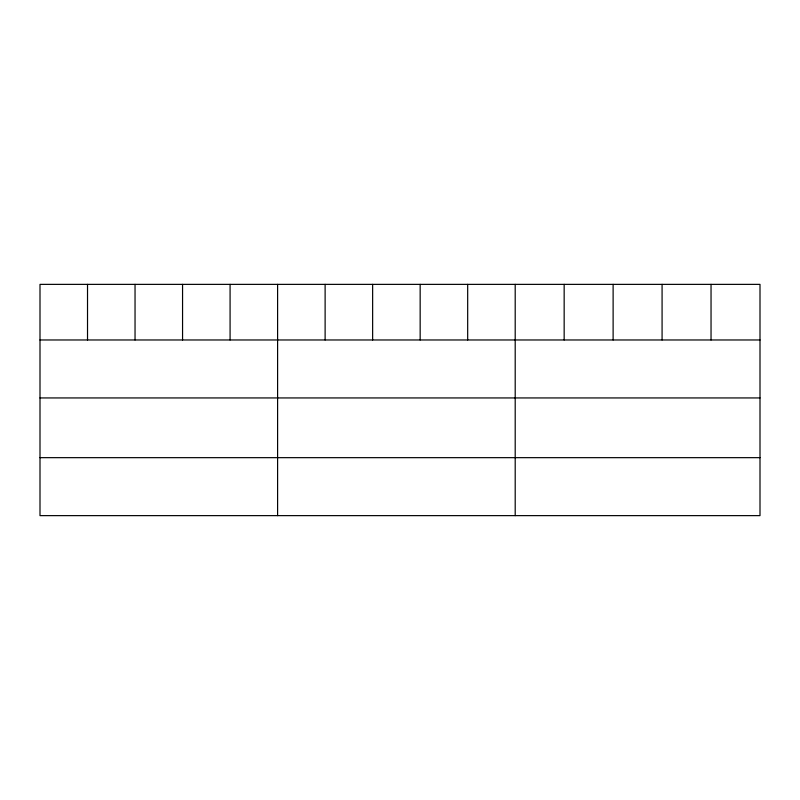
<?xml version="1.0" encoding="UTF-8"?>
<svg xmlns="http://www.w3.org/2000/svg" width="800" height="800" viewBox="0 0 800 800"><rect width="100%" height="100%" fill="white"/><g stroke="black" fill="none" stroke-linecap="round" stroke-linejoin="round"><path stroke-width="1.2" d="M760 339.97L760 515.63L40 515.63L40 284.37L760 284.37L760 339.97L40 339.97M40 397.94L760 397.94M40 457.66L760 457.66M711.04 284.37L711.04 339.97M662.08 284.37L662.08 339.97M613.12 284.37L613.12 339.97M564.16 284.37L564.16 339.97M515.2 284.37L515.2 515.63M467.68 284.37L467.68 339.97M420.16 284.37L420.16 339.97M372.64 284.37L372.64 339.97M325.12 284.37L325.12 339.97M277.6 284.37L277.6 515.63M230.08 284.37L230.08 339.97M182.56 284.37L182.56 339.97M135.04 284.37L135.04 339.97M87.52 284.37L87.52 339.97"/></g></svg>
